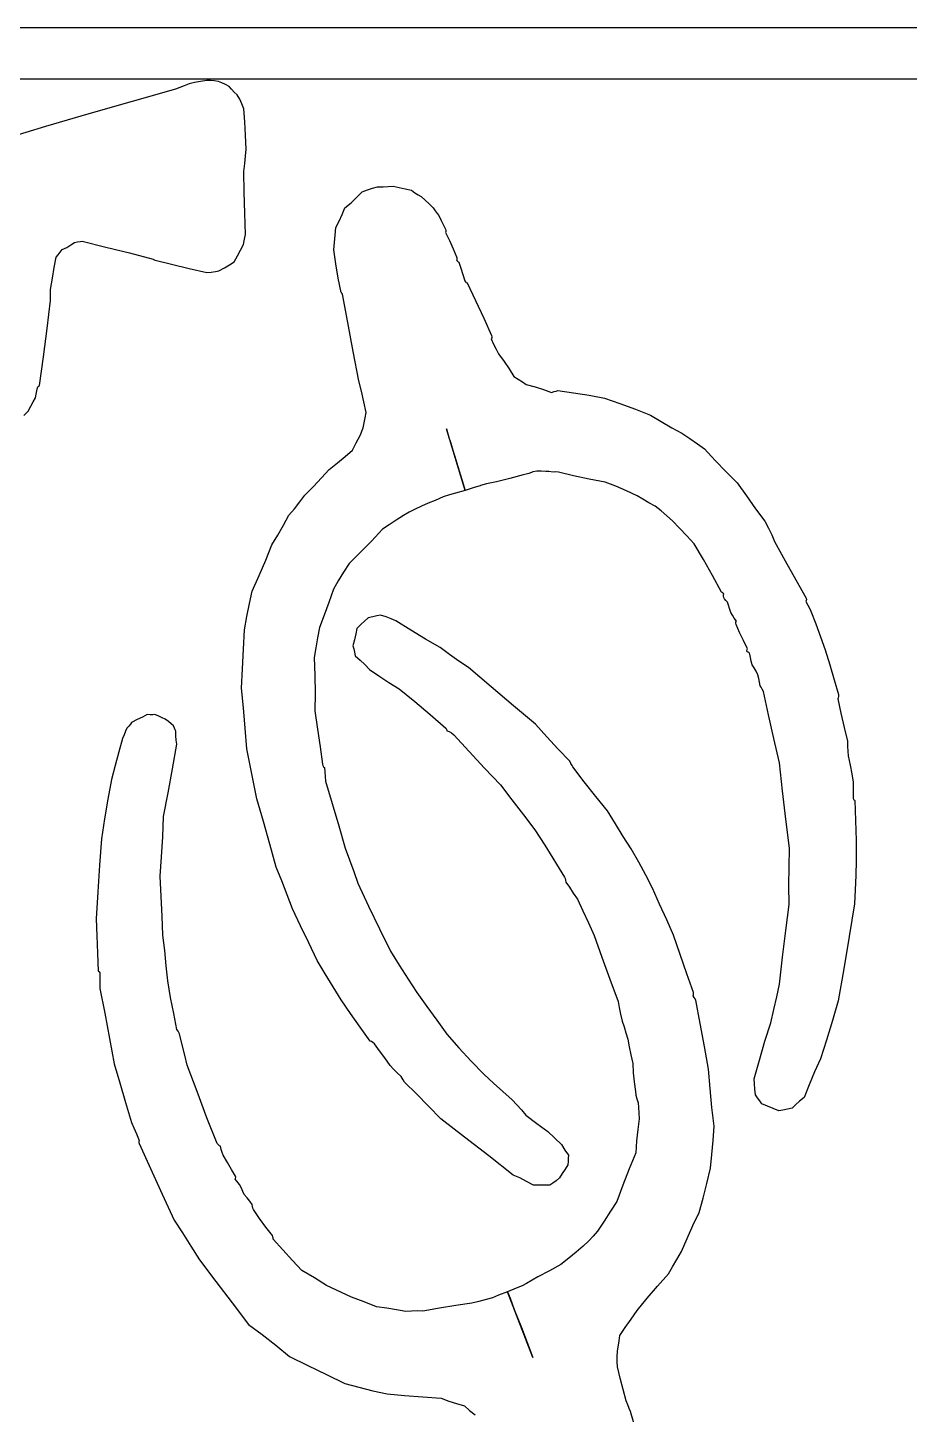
# Model space of a CAD drawing. Extents: x 0 to 192, y -79 to 48.
# Drawn here: x 19.75 to 36.89, y 21.06 to 48.02 of the extents above; entities that cross this region are included whole.
import ezdxf

# ---------------------------------------------------------------- set-up
doc = ezdxf.new("R2010")
doc.units = 0
doc.layers.add('1', color=7, linetype='CONTINUOUS')

msp = doc.modelspace()

# ---------------------------------------------------------------- linework, layer by layer
at = {"layer": '1', "color": 1, "linetype": 'CONTINUOUS'}
for p, q in [((95.9829, 48.0166), (-0.0171, 48.0166)), ((94.9829, 47.0166), (0.9829, 47.0166)), ((22.8897, 46.9269), (22.7958, 46.8884)), ((22.9947, 46.9491), (22.8897, 46.9269)), ((23.1079, 46.9698), (22.9947, 46.9491)), ((23.232, 46.9878), (23.1079, 46.9698)), ((23.3036, 46.9877), (23.232, 46.9878)), ((23.3789, 46.9829), (23.3036, 46.9877)), ((23.4583, 46.9711), (23.3789, 46.9829)), ((23.5248, 46.9435), (23.4583, 46.9711)), ((23.5944, 46.9112), (23.5248, 46.9435)), ((22.6243, 46.8221), (21.7793, 46.5819)), ((22.7066, 46.8534), (22.6243, 46.8221)), ((22.7958, 46.8884), (22.7066, 46.8534)), ((23.6682, 46.8718), (23.5944, 46.9112)), ((23.71, 46.8204), (23.6682, 46.8718)), ((23.7625, 46.7667), (23.71, 46.8204)), ((23.8231, 46.7117), (23.7625, 46.7667)), ((23.8732, 46.6255), (23.8231, 46.7117)), ((21.7793, 46.5819), (20.9368, 46.3411)), ((23.9169, 46.5351), (23.8732, 46.6255)), ((23.9555, 46.441), (23.9169, 46.5351)), ((23.9727, 46.1891), (23.9555, 46.441)), ((20.9368, 46.3411), (20.1002, 46.0991)), ((23.9866, 45.928), (23.9727, 46.1891)), ((20.1002, 46.0991), (19.3307, 45.8637)), ((23.9999, 45.6566), (23.9866, 45.928)), ((23.9872, 45.5212), (23.9999, 45.6566)), ((23.9556, 45.2203), (23.972, 45.3748)), ((23.972, 45.3748), (23.9872, 45.5212)), ((23.961, 44.817), (23.9556, 45.2203)), ((23.9699, 44.4091), (23.961, 44.817)), ((26.1493, 44.7197), (26.2559, 44.827)), ((26.2559, 44.827), (26.3576, 44.8663)), ((26.3576, 44.8663), (26.4558, 44.8982)), ((26.4558, 44.8982), (26.5519, 44.9243)), ((26.5519, 44.9243), (26.659, 44.9243)), ((26.659, 44.9243), (26.7606, 44.9268)), ((26.7606, 44.9268), (26.8551, 44.9326)), ((26.8551, 44.9326), (26.9732, 44.9071)), ((26.9732, 44.9071), (27.0918, 44.8814)), ((27.0918, 44.8814), (27.2101, 44.8558)), ((27.2101, 44.8558), (27.2767, 44.808)), ((27.2767, 44.808), (27.3402, 44.7676)), ((27.3402, 44.7676), (27.3991, 44.738)), ((25.8652, 44.3824), (25.9166, 44.5123)), ((25.9166, 44.5123), (26.0365, 44.6145)), ((26.0365, 44.6145), (26.1493, 44.7197)), ((27.3991, 44.738), (27.4771, 44.6644)), ((27.4771, 44.6644), (27.5544, 44.5905)), ((27.5544, 44.5905), (27.6328, 44.5169)), ((27.6328, 44.5169), (27.6734, 44.4576)), ((23.9831, 43.9943), (23.9699, 44.4091)), ((25.7439, 44.1304), (25.8084, 44.2551)), ((25.8084, 44.2551), (25.8652, 44.3824)), ((27.6734, 44.4576), (27.7112, 44.4066)), ((27.7112, 44.4066), (27.7437, 44.3652)), ((27.7437, 44.3652), (27.7909, 44.2673)), ((27.7909, 44.2673), (27.8349, 44.1792)), ((23.972, 43.9386), (23.9831, 43.9943)), ((25.7153, 43.8422), (25.7295, 43.986)), ((25.7295, 43.986), (25.7439, 44.1304)), ((27.8349, 44.1792), (27.8738, 44.0993)), ((27.8778, 44.055), (27.8703, 44.0366)), ((27.8703, 44.0366), (27.9504, 43.8764)), ((27.8738, 44.0993), (27.88, 44.0759)), ((27.88, 44.0759), (27.8778, 44.055)), ((20.3817, 43.6517), (20.4202, 43.7014)), ((20.4202, 43.7014), (20.5115, 43.7448)), ((20.5115, 43.7448), (20.592, 43.7919)), ((20.592, 43.7919), (20.6634, 43.8395)), ((20.6634, 43.8395), (20.7193, 43.8527)), ((20.7193, 43.8527), (20.7687, 43.8615)), ((20.7687, 43.8615), (20.8125, 43.8669)), ((20.8125, 43.8669), (21.2733, 43.7504)), ((21.2733, 43.7504), (21.7297, 43.6405)), ((23.8284, 43.5799), (23.8899, 43.6924)), ((23.8899, 43.6924), (23.9445, 43.8008)), ((23.9445, 43.8008), (23.9594, 43.8754)), ((23.9594, 43.8754), (23.972, 43.9386)), ((25.7007, 43.6977), (25.7153, 43.8422)), ((25.742, 43.4244), (25.7007, 43.6977)), ((27.9504, 43.8764), (28.0231, 43.7189)), ((28.0231, 43.7189), (28.0901, 43.5637)), ((20.2691, 43.3539), (20.3047, 43.5521)), ((20.3047, 43.5521), (20.343, 43.6018)), ((20.343, 43.6018), (20.3817, 43.6517)), ((21.7297, 43.6405), (22.1934, 43.5189)), ((22.1934, 43.5189), (22.2011, 43.5074)), ((22.2011, 43.5074), (22.2044, 43.5024)), ((22.2044, 43.5024), (22.547, 43.4198)), ((22.547, 43.4198), (22.8899, 43.3366)), ((23.6743, 43.4052), (23.7623, 43.4638)), ((23.7623, 43.4638), (23.8284, 43.5799)), ((25.7892, 43.1486), (25.742, 43.4244)), ((28.0938, 43.5193), (28.0866, 43.5009)), ((28.0866, 43.5009), (28.0998, 43.4807)), ((28.0901, 43.5637), (28.0958, 43.5403)), ((28.0958, 43.5403), (28.0938, 43.5193)), ((28.0998, 43.4807), (28.1166, 43.4677)), ((28.1166, 43.4677), (28.1347, 43.4606)), ((28.1347, 43.4606), (28.1723, 43.3382)), ((20.1941, 42.9278), (20.2333, 43.1455)), ((20.2333, 43.1455), (20.2691, 43.3539)), ((22.8899, 43.3366), (23.2321, 43.2539)), ((23.2321, 43.2539), (23.3205, 43.2652)), ((23.3205, 43.2652), (23.4005, 43.2778)), ((23.4005, 43.2778), (23.4697, 43.2924)), ((23.4697, 43.2924), (23.5767, 43.3474)), ((23.5767, 43.3474), (23.6743, 43.4052)), ((25.8437, 42.87), (25.7892, 43.1486)), ((28.1723, 43.3382), (28.2095, 43.2163)), ((28.2095, 43.2163), (28.2469, 43.0947)), ((20.1942, 42.8563), (20.1941, 42.9278)), ((25.8491, 42.8676), (25.8437, 42.87)), ((28.2469, 43.0947), (28.2599, 43.0743)), ((28.2599, 43.0743), (28.2766, 43.0613)), ((28.2766, 43.0613), (28.295, 43.0539)), ((28.295, 43.0539), (28.4583, 42.7105)), ((20.1279, 42.1658), (20.1938, 42.7124)), ((20.1938, 42.7124), (20.1941, 42.7846)), ((20.1941, 42.7846), (20.1942, 42.8563)), ((25.8597, 42.8573), (25.8491, 42.8676)), ((25.8731, 42.8366), (25.8597, 42.8573)), ((25.9743, 42.2823), (25.8731, 42.8366)), ((28.4583, 42.7105), (28.6167, 42.369)), ((28.6167, 42.369), (28.7676, 42.0311)), ((20.0563, 41.6156), (20.1279, 42.1658)), ((26.0792, 41.72), (25.9743, 42.2823)), ((28.771, 41.9864), (28.7639, 41.9681)), ((28.7639, 41.9681), (28.8083, 41.8645)), ((28.7676, 42.0311), (28.7729, 42.0072)), ((28.7729, 42.0072), (28.771, 41.9864)), ((28.8083, 41.8645), (28.8549, 41.7667)), ((19.9786, 41.0607), (20.0563, 41.6156)), ((26.1883, 41.1477), (26.0792, 41.72)), ((28.8549, 41.7667), (28.9052, 41.6762)), ((28.9052, 41.6762), (29.0109, 41.527)), ((29.0109, 41.527), (29.1093, 41.3811)), ((29.1093, 41.3811), (29.2023, 41.237)), ((19.9286, 40.9562), (19.9397, 41.0114)), ((19.9397, 41.0114), (19.9488, 41.0344)), ((19.9488, 41.0344), (19.9621, 41.0497)), ((19.9621, 41.0497), (19.9786, 41.0607)), ((26.2382, 40.9497), (26.1883, 41.1477)), ((29.2023, 41.237), (29.2872, 41.1818)), ((29.2872, 41.1818), (29.3674, 41.1285)), ((29.3674, 41.1285), (29.4393, 41.0786)), ((29.4393, 41.0786), (29.6133, 41.0309)), ((29.6133, 41.0309), (29.7793, 40.9801)), ((19.8112, 40.6549), (19.857, 40.7406)), ((19.857, 40.7406), (19.9014, 40.8179)), ((19.9014, 40.8179), (19.916, 40.8925)), ((19.916, 40.8925), (19.9286, 40.9562)), ((26.2856, 40.7446), (26.2382, 40.9497)), ((26.3304, 40.5337), (26.2856, 40.7446)), ((29.7793, 40.9801), (29.9351, 40.9245)), ((29.9351, 40.9245), (29.9847, 40.9414)), ((29.9847, 40.9414), (30.0258, 40.9527)), ((30.0258, 40.9527), (30.0571, 40.962)), ((30.0571, 40.962), (30.3621, 40.9202)), ((30.3621, 40.9202), (30.6641, 40.8707)), ((30.6641, 40.8707), (30.9632, 40.8164)), ((30.9632, 40.8164), (31.265, 40.7119)), ((31.265, 40.7119), (31.5634, 40.5998)), ((19.675, 40.4756), (19.763, 40.5583)), ((19.763, 40.5583), (19.8112, 40.6549)), ((26.3125, 40.4339), (26.3304, 40.5337)), ((31.5634, 40.5998), (31.8595, 40.4823)), ((31.8595, 40.4823), (32.0669, 40.357)), ((26.2114, 40.0884), (26.2756, 40.2341)), ((26.2756, 40.2341), (26.2939, 40.3342)), ((26.2939, 40.3342), (26.3125, 40.4339)), ((28.2355, 39.0808), (27.8896, 40.2186)), ((27.8896, 40.2186), (27.8896, 40.2186)), ((27.8896, 40.2186), (27.8896, 40.2186)), ((27.8896, 40.2186), (27.8896, 40.2186)), ((27.8896, 40.2186), (27.8896, 40.2186)), ((27.8896, 40.2186), (27.8896, 40.2186)), ((27.8896, 40.2186), (27.8896, 40.2186)), ((27.8896, 40.2186), (27.8896, 40.2186)), ((27.8896, 40.2186), (27.8896, 40.2186)), ((27.8896, 40.2186), (27.9402, 40.046)), ((32.0669, 40.357), (32.2712, 40.2395)), ((32.2712, 40.2395), (32.4705, 40.1327)), ((26.0627, 39.8047), (26.1396, 39.9454)), ((26.1396, 39.9454), (26.2114, 40.0884)), ((27.9402, 40.046), (27.975, 39.9359)), ((27.975, 39.9359), (28.015, 39.8055)), ((32.4705, 40.1327), (32.6227, 40.0296)), ((32.6227, 40.0296), (32.7692, 39.9285)), ((32.7692, 39.9285), (32.908, 39.8304)), ((25.7711, 39.5559), (25.9219, 39.6824)), ((25.9219, 39.6824), (26.0627, 39.8047)), ((28.015, 39.8055), (28.0474, 39.6979)), ((28.0474, 39.6979), (28.1125, 39.4823)), ((32.908, 39.8304), (33.1175, 39.6037)), ((25.4628, 39.265), (25.6125, 39.4261)), ((25.6125, 39.4261), (25.7711, 39.5559)), ((28.1125, 39.4823), (28.2145, 39.1491)), ((29.5448, 39.3702), (29.4936, 39.3507)), ((29.5553, 39.3735), (29.5448, 39.3702)), ((29.5703, 39.3786), (29.5553, 39.3735)), ((29.5773, 39.3802), (29.5703, 39.3786)), ((29.648, 39.3926), (29.5773, 39.3802)), ((29.696, 39.3969), (29.648, 39.3926)), ((29.736, 39.3964), (29.696, 39.3969)), ((29.8224, 39.3867), (29.736, 39.3964)), ((29.8798, 39.3858), (29.8224, 39.3867)), ((29.9676, 39.3769), (29.8798, 39.3858)), ((30.0122, 39.3791), (29.9676, 39.3769)), ((30.0692, 39.3716), (30.0122, 39.3791)), ((30.363, 39.3039), (30.0692, 39.3716)), ((33.1175, 39.6037), (33.3306, 39.384)), ((33.3306, 39.384), (33.5456, 39.17)), ((25.1365, 38.9293), (25.3044, 39.0984)), ((25.3044, 39.0984), (25.4628, 39.265)), ((28.2145, 39.1491), (28.2536, 39.0209)), ((28.5452, 39.1082), (28.4281, 39.075)), ((28.5506, 39.1134), (28.5452, 39.1082)), ((28.6675, 39.1468), (28.5506, 39.1134)), ((28.8657, 39.1849), (28.6675, 39.1468)), ((29.1222, 39.2546), (28.8657, 39.1849)), ((29.3846, 39.3217), (29.1222, 39.2546)), ((29.4382, 39.336), (29.3846, 39.3217)), ((29.4936, 39.3507), (29.4382, 39.336)), ((30.6665, 39.2412), (30.363, 39.3039)), ((30.9792, 39.1817), (30.6665, 39.2412)), ((31.1829, 39.101), (30.9792, 39.1817)), ((31.3897, 39.0123), (31.1829, 39.101)), ((33.5456, 39.17), (33.7225, 38.9138)), ((25.0407, 38.7961), (25.1365, 38.9293)), ((27.8295, 38.8955), (27.672, 38.8231)), ((27.9491, 38.9314), (27.8295, 38.8955)), ((27.8295, 38.8955), (27.8295, 38.8955)), ((27.8295, 38.8955), (27.8295, 38.8955)), ((28.0689, 38.9672), (27.9491, 38.9314)), ((27.9491, 38.9314), (27.9491, 38.9314)), ((28.2536, 39.0209), (28.0689, 38.9672)), ((28.0689, 38.9672), (28.0689, 38.9672)), ((28.0689, 38.9672), (28.0689, 38.9672)), ((28.2536, 39.0209), (28.2355, 39.0808)), ((28.4281, 39.075), (28.2536, 39.0209)), ((28.2536, 39.0209), (28.2536, 39.0209)), ((28.2536, 39.0209), (28.2536, 39.0209)), ((28.2536, 39.0209), (28.2536, 39.0209)), ((28.2536, 39.0209), (28.2536, 39.0209)), ((28.2536, 39.0209), (28.2536, 39.0209)), ((28.2536, 39.0209), (28.2536, 39.0209)), ((28.4281, 39.075), (28.4281, 39.075)), ((31.6013, 38.9137), (31.3897, 39.0123)), ((31.7103, 38.8486), (31.6013, 38.9137)), ((31.8272, 38.7807), (31.7103, 38.8486)), ((33.7225, 38.9138), (33.9022, 38.6643)), ((24.8304, 38.5367), (24.9392, 38.6648)), ((24.9392, 38.6648), (25.0407, 38.7961)), ((27.1678, 38.5946), (27.0569, 38.5317)), ((27.284, 38.6553), (27.1678, 38.5946)), ((27.4083, 38.7134), (27.284, 38.6553)), ((27.5372, 38.7694), (27.4083, 38.7134)), ((27.672, 38.8231), (27.5372, 38.7694)), ((31.9493, 38.711), (31.8272, 38.7807)), ((32.0642, 38.6228), (31.9493, 38.711)), ((32.177, 38.5285), (32.0642, 38.6228)), ((33.9022, 38.6643), (34.0838, 38.4209)), ((24.6134, 38.1513), (24.726, 38.3424)), ((24.726, 38.3424), (24.8304, 38.5367)), ((26.7769, 38.3491), (26.6509, 38.2642)), ((26.9129, 38.4387), (26.7769, 38.3491)), ((27.0569, 38.5317), (26.9129, 38.4387)), ((32.2865, 38.4271), (32.177, 38.5285)), ((32.4238, 38.2868), (32.2865, 38.4271)), ((32.5644, 38.139), (32.4238, 38.2868)), ((34.0838, 38.4209), (34.1531, 38.2864)), ((34.1531, 38.2864), (34.2141, 38.155)), ((24.4959, 37.9624), (24.6134, 38.1513)), ((26.4319, 38.036), (26.216, 37.8155)), ((26.6509, 38.2642), (26.4319, 38.036)), ((32.7094, 37.9807), (32.5644, 38.139)), ((34.2141, 38.155), (34.27, 38.0257)), ((34.27, 38.0257), (34.4781, 37.6495)), ((24.3784, 37.6661), (24.4959, 37.9624)), ((26.216, 37.8155), (26.002, 37.6004)), ((32.8877, 37.6743), (32.7094, 37.9807)), ((24.2529, 37.3668), (24.3784, 37.6661)), ((26.002, 37.6004), (25.8913, 37.43)), ((33.064, 37.3624), (32.8877, 37.6743)), ((34.4781, 37.6495), (34.6822, 37.2836)), ((24.1171, 37.0624), (24.2529, 37.3668)), ((25.7884, 37.2629), (25.6965, 37.1001)), ((25.8913, 37.43), (25.7884, 37.2629)), ((33.2371, 37.0428), (33.064, 37.3624)), ((34.6822, 37.2836), (34.8829, 36.9252)), ((24.0642, 36.8202), (24.1171, 37.0624)), ((25.6965, 37.1001), (25.6085, 36.8414)), ((33.2557, 37.0355), (33.2371, 37.0428)), ((33.2722, 37.023), (33.2557, 37.0355)), ((33.2852, 37.0024), (33.2722, 37.023)), ((33.2759, 36.9633), (33.278, 36.9841)), ((33.2821, 36.9394), (33.2759, 36.9633)), ((33.278, 36.9841), (33.2852, 37.0024)), ((33.2984, 36.9114), (33.2821, 36.9394)), ((24.0131, 36.5681), (24.0642, 36.8202)), ((25.6085, 36.8414), (25.5165, 36.5931)), ((33.3226, 36.8802), (33.2984, 36.9114)), ((33.3522, 36.8472), (33.3226, 36.8802)), ((33.3724, 36.79), (33.3522, 36.8472)), ((33.3951, 36.723), (33.3724, 36.79)), ((33.4227, 36.6478), (33.3951, 36.723)), ((34.8868, 36.8809), (34.8795, 36.8626)), ((34.8795, 36.8626), (34.9152, 36.7904)), ((34.8829, 36.9252), (34.8886, 36.9018)), ((34.8886, 36.9018), (34.8868, 36.8809)), ((34.9152, 36.7904), (34.9482, 36.728)), ((34.9482, 36.728), (34.9763, 36.6742)), ((34.9763, 36.6742), (35.0693, 36.4233)), ((23.9678, 36.3078), (24.0131, 36.5681)), ((25.5165, 36.5931), (25.4209, 36.3528)), ((26.2276, 36.4093), (26.152, 36.3336)), ((26.3009, 36.4797), (26.2276, 36.4093)), ((26.3714, 36.5428), (26.3009, 36.4797)), ((26.4605, 36.5629), (26.3714, 36.5428)), ((26.5391, 36.5792), (26.4605, 36.5629)), ((26.6096, 36.5924), (26.5391, 36.5792)), ((26.7195, 36.5603), (26.6096, 36.5924)), ((26.8189, 36.524), (26.7195, 36.5603)), ((26.9105, 36.4847), (26.8189, 36.524)), ((27.2001, 36.3019), (26.9105, 36.4847)), ((33.451, 36.5936), (33.4227, 36.6478)), ((33.4862, 36.537), (33.451, 36.5936)), ((33.5271, 36.4775), (33.4862, 36.537)), ((33.5178, 36.4386), (33.52, 36.4592)), ((33.5233, 36.4149), (33.5178, 36.4386)), ((33.52, 36.4592), (33.5271, 36.4775)), ((33.5906, 36.2599), (33.5233, 36.4149)), ((35.0693, 36.4233), (35.1624, 36.1717)), ((23.9465, 35.9308), (23.9678, 36.3078)), ((25.3844, 36.1527), (25.3504, 35.9585)), ((25.4209, 36.3528), (25.3844, 36.1527)), ((26.1283, 36.229), (26.1018, 36.1167)), ((26.152, 36.3336), (26.1283, 36.229)), ((27.4875, 36.1286), (27.2001, 36.3019)), ((27.7701, 35.9635), (27.4875, 36.1286)), ((33.6629, 36.1025), (33.5906, 36.2599)), ((35.1624, 36.1717), (35.2558, 35.9203)), ((23.9253, 35.5532), (23.9465, 35.9308)), ((25.3504, 35.9585), (25.3189, 35.7716)), ((26.1018, 36.1167), (26.0732, 35.9993)), ((26.0732, 35.9993), (26.0915, 35.9413)), ((26.0915, 35.9413), (26.1069, 35.8761)), ((26.1069, 35.8761), (26.1198, 35.8058)), ((27.95, 35.8278), (27.7701, 35.9635)), ((33.743, 35.9421), (33.6629, 36.1025)), ((33.7337, 35.9028), (33.7357, 35.9236)), ((33.7392, 35.8796), (33.7337, 35.9028)), ((33.7357, 35.9236), (33.743, 35.9421)), ((33.7582, 35.872), (33.7392, 35.8796)), ((33.7741, 35.8592), (33.7582, 35.872)), ((33.7874, 35.8384), (33.7741, 35.8592)), ((35.2558, 35.9203), (35.3469, 35.627)), ((25.3189, 35.7716), (25.3307, 35.4235)), ((26.1198, 35.8058), (26.214, 35.7218)), ((26.214, 35.7218), (26.3056, 35.6325)), ((26.3056, 35.6325), (26.3944, 35.5359)), ((28.1335, 35.6996), (27.95, 35.8278)), ((28.3188, 35.5762), (28.1335, 35.6996)), ((33.8026, 35.7685), (33.7874, 35.8384)), ((33.8177, 35.6983), (33.8026, 35.7685)), ((33.8326, 35.6282), (33.8177, 35.6983)), ((33.8733, 35.5689), (33.8326, 35.6282)), ((35.3469, 35.627), (35.431, 35.3368)), ((23.9044, 35.176), (23.9253, 35.5532)), ((25.3307, 35.4235), (25.3372, 35.0785)), ((26.3944, 35.5359), (26.5797, 35.4131)), ((26.5797, 35.4131), (26.7708, 35.2878)), ((28.7577, 35.1995), (28.3188, 35.5762)), ((33.912, 35.5045), (33.8733, 35.5689)), ((33.9476, 35.4324), (33.912, 35.5045)), ((33.9632, 35.3621), (33.9476, 35.4324)), ((33.9779, 35.2918), (33.9632, 35.3621)), ((35.431, 35.3368), (35.5096, 35.0482)), ((23.9434, 34.7898), (23.9044, 35.176)), ((25.3372, 35.0785), (25.3363, 34.7364)), ((26.7708, 35.2878), (26.9693, 35.1591)), ((26.9693, 35.1591), (27.2752, 34.9127)), ((29.1919, 34.8332), (28.7577, 35.1995)), ((33.9927, 35.2219), (33.9779, 35.2918)), ((34.0096, 35.1937), (33.9927, 35.2219)), ((34.0316, 35.1572), (34.0096, 35.1937)), ((34.0558, 35.1108), (34.0316, 35.1572)), ((34.1546, 34.6579), (34.0558, 35.1108)), ((23.9804, 34.3959), (23.9434, 34.7898)), ((27.2752, 34.9127), (27.5782, 34.6592)), ((29.623, 34.4748), (29.1919, 34.8332)), ((35.5062, 34.9852), (35.4988, 34.967)), ((35.4988, 34.967), (35.5581, 34.686)), ((35.5098, 35.0115), (35.5062, 34.9852)), ((35.5096, 35.0482), (35.5098, 35.0115)), ((21.8803, 34.5637), (21.7702, 34.5094)), ((21.9818, 34.6133), (21.8803, 34.5637)), ((22.0737, 34.6605), (21.9818, 34.6133)), ((22.131, 34.6579), (22.0737, 34.6605)), ((22.1809, 34.658), (22.131, 34.6579)), ((22.2254, 34.6605), (22.1809, 34.658)), ((22.2989, 34.6292), (22.2254, 34.6605)), ((22.3664, 34.6001), (22.2989, 34.6292)), ((22.4267, 34.5741), (22.3664, 34.6001)), ((22.4864, 34.5267), (22.4267, 34.5741)), ((22.5391, 34.4827), (22.4864, 34.5267)), ((25.3363, 34.7364), (25.3881, 34.3794)), ((27.5782, 34.6592), (27.879, 34.3999)), ((34.2562, 34.1956), (34.1546, 34.6579)), ((35.5581, 34.686), (35.6205, 34.4107)), ((21.6237, 34.2688), (21.5923, 34.1956)), ((21.6528, 34.3365), (21.6237, 34.2688)), ((21.6788, 34.397), (21.6528, 34.3365)), ((21.7182, 34.4385), (21.6788, 34.397)), ((21.7491, 34.4747), (21.7182, 34.4385)), ((21.7702, 34.5094), (21.7491, 34.4747)), ((22.5861, 34.4405), (22.5391, 34.4827)), ((22.6039, 34.396), (22.5861, 34.4405)), ((22.6171, 34.3618), (22.6039, 34.396)), ((22.628, 34.3358), (22.6171, 34.3618)), ((22.6331, 34.2472), (22.628, 34.3358)), ((22.6405, 34.1633), (22.6331, 34.2472)), ((24.0145, 33.9965), (23.9804, 34.3959)), ((25.3881, 34.3794), (25.4365, 34.0322)), ((27.879, 34.3999), (27.8818, 34.3923)), ((27.8818, 34.3923), (27.8894, 34.374)), ((27.8894, 34.374), (27.8998, 34.3474)), ((27.8998, 34.3474), (27.9418, 34.3293)), ((27.9418, 34.3293), (27.9887, 34.303)), ((27.9887, 34.303), (28.0383, 34.2664)), ((28.0383, 34.2664), (28.3336, 33.9449)), ((29.8426, 34.2282), (29.623, 34.4748)), ((35.6205, 34.4107), (35.6856, 34.1427)), ((21.5923, 34.1956), (21.5241, 33.9366)), ((22.5691, 33.609), (22.6509, 34.0874)), ((22.6509, 34.0874), (22.6405, 34.1633)), ((24.0782, 33.6712), (24.0145, 33.9965)), ((25.4365, 34.0322), (25.4799, 33.6937)), ((30.0644, 33.9877), (29.8426, 34.2282)), ((30.2894, 33.7546), (30.0644, 33.9877)), ((34.363, 33.7253), (34.2562, 34.1956)), ((35.6856, 34.1427), (35.6884, 34.0411)), ((35.6884, 34.0411), (35.6938, 33.9466)), ((21.5241, 33.9366), (21.453, 33.6699)), ((28.3336, 33.9449), (28.634, 33.6206)), ((30.3126, 33.708), (30.2894, 33.7546)), ((30.3334, 33.6708), (30.3126, 33.708)), ((34.4249, 33.1793), (34.363, 33.7253)), ((35.6938, 33.9466), (35.7012, 33.8582)), ((35.7012, 33.8582), (35.7372, 33.6785)), ((21.453, 33.6699), (21.3796, 33.398)), ((22.4828, 33.1411), (22.5691, 33.609)), ((24.1421, 33.346), (24.0782, 33.6712)), ((25.4799, 33.6937), (25.4909, 33.6675)), ((25.4909, 33.6675), (25.5045, 33.6477)), ((25.5045, 33.6477), (25.5205, 33.6344)), ((25.5205, 33.6344), (25.5285, 33.5457)), ((25.5285, 33.5457), (25.5358, 33.4571)), ((25.5358, 33.4571), (25.5436, 33.3682)), ((28.634, 33.6206), (28.9424, 33.2928)), ((30.3496, 33.6423), (30.3334, 33.6708)), ((30.5718, 33.3517), (30.3496, 33.6423)), ((35.7372, 33.6785), (35.7707, 33.5092)), ((35.7707, 33.5092), (35.7989, 33.3475)), ((21.3796, 33.398), (21.3091, 33.0166)), ((24.206, 33.0209), (24.1421, 33.346)), ((25.5436, 33.3682), (25.6705, 32.9323)), ((28.9424, 33.2928), (29.1646, 33.0028)), ((30.7959, 33.067), (30.5718, 33.3517)), ((34.4899, 32.6244), (34.4249, 33.1793)), ((35.7989, 33.3475), (35.7991, 33.2408)), ((35.7991, 33.2408), (35.7992, 33.1334)), ((21.3091, 33.0166), (21.2456, 32.632)), ((22.3938, 32.681), (22.4828, 33.1411)), ((24.3327, 32.5847), (24.206, 33.0209)), ((25.6705, 32.9323), (25.7973, 32.4963)), ((29.1646, 33.0028), (29.3862, 32.7119)), ((31.0237, 32.7896), (30.7959, 33.067)), ((35.7992, 33.1334), (35.7999, 33.0261)), ((35.7999, 33.0261), (35.813, 33.006)), ((35.813, 33.006), (35.8238, 32.9949)), ((35.8238, 32.9949), (35.8292, 32.9927)), ((35.8292, 32.9927), (35.8453, 32.6011)), ((21.2456, 32.632), (21.188, 32.2448)), ((22.3752, 32.2834), (22.3938, 32.681)), ((29.3862, 32.7119), (29.6086, 32.4216)), ((31.1747, 32.536), (31.0237, 32.7896)), ((34.5597, 32.0613), (34.4899, 32.6244)), ((24.4573, 32.1429), (24.3327, 32.5847)), ((25.7973, 32.4963), (25.9247, 32.0602)), ((29.6086, 32.4216), (29.8046, 32.1207)), ((31.3289, 32.2897), (31.1747, 32.536)), ((35.8453, 32.6011), (35.8554, 32.2116)), ((21.188, 32.2448), (21.1487, 31.7349)), ((22.3538, 31.896), (22.3752, 32.2834)), ((24.579, 31.6943), (24.4573, 32.1429)), ((29.8046, 32.1207), (30.188, 31.501)), ((31.4856, 32.0486), (31.3289, 32.2897)), ((35.8554, 32.2116), (35.8584, 31.8245)), ((22.3277, 31.5169), (22.3538, 31.896)), ((25.9247, 32.0602), (26.0062, 31.8347)), ((26.0062, 31.8347), (26.0883, 31.6099)), ((31.6291, 31.7926), (31.4856, 32.0486)), ((34.5517, 31.7002), (34.5597, 32.0613)), ((35.8584, 31.8245), (35.8504, 31.5339)), ((21.1487, 31.7349), (21.1139, 31.2149)), ((24.6888, 31.43), (24.579, 31.6943)), ((26.0883, 31.6099), (26.1701, 31.3841)), ((31.7652, 31.5389), (31.6291, 31.7926)), ((34.5504, 31.3364), (34.5517, 31.7002)), ((22.3475, 31.125), (22.3277, 31.5169)), ((24.7951, 31.1583), (24.6888, 31.43)), ((26.1701, 31.3841), (26.3787, 30.9374)), ((30.188, 31.501), (30.1986, 31.4745)), ((30.1986, 31.4745), (30.2068, 31.4433)), ((30.2068, 31.4433), (30.2119, 31.4038)), ((30.2119, 31.4038), (30.2829, 31.302)), ((30.2829, 31.302), (30.3579, 31.1895)), ((31.8958, 31.2878), (31.7652, 31.5389)), ((32.0362, 30.9737), (31.8958, 31.2878)), ((34.5551, 30.9703), (34.5504, 31.3364)), ((35.8504, 31.5339), (35.8395, 31.253)), ((21.1139, 31.2149), (21.0821, 30.6866)), ((22.3638, 30.743), (22.3475, 31.125)), ((24.8994, 30.8812), (24.7951, 31.1583)), ((30.3579, 31.1895), (30.4364, 31.0691)), ((30.4364, 31.0691), (30.5414, 30.8441)), ((35.8395, 31.253), (35.8239, 30.9809)), ((22.3763, 30.3692), (22.3638, 30.743)), ((25.0553, 30.5559), (24.8994, 30.8812)), ((26.3787, 30.9374), (26.589, 30.4959)), ((30.5414, 30.8441), (30.6508, 30.6086)), ((32.1725, 30.6702), (32.0362, 30.9737)), ((34.4882, 30.4612), (34.5551, 30.9703)), ((35.8239, 30.9809), (35.7208, 30.343)), ((21.0821, 30.6866), (21.0925, 30.3569)), ((25.2157, 30.22), (25.0553, 30.5559)), ((26.589, 30.4959), (26.8027, 30.0618)), ((30.6508, 30.6086), (30.7628, 30.3653)), ((32.3056, 30.3746), (32.1725, 30.6702)), ((21.0925, 30.3569), (21.106, 30.0198)), ((22.4154, 30.0709), (22.3763, 30.3692)), ((25.379, 29.8767), (25.2157, 30.22)), ((30.7628, 30.3653), (30.9145, 29.9469)), ((32.4381, 29.9926), (32.3056, 30.3746)), ((34.4262, 29.9435), (34.4882, 30.4612)), ((35.7208, 30.343), (35.6144, 29.7142)), ((21.106, 30.0198), (21.1231, 29.6718)), ((22.4463, 29.7755), (22.4154, 30.0709)), ((26.8027, 30.0618), (26.9719, 29.7868)), ((30.9145, 29.9469), (31.0708, 29.5181)), ((32.5662, 29.6189), (32.4381, 29.9926)), ((34.3674, 29.4164), (34.4262, 29.9435)), ((21.1231, 29.6718), (21.1287, 29.6694)), ((21.1287, 29.6694), (21.1392, 29.6588)), ((21.1392, 29.6588), (21.152, 29.6377)), ((22.4727, 29.4824), (22.4463, 29.7755)), ((25.535, 29.6221), (25.379, 29.8767)), ((26.9719, 29.7868), (27.1443, 29.519)), ((35.6144, 29.7142), (35.5032, 29.0941)), ((21.1547, 29.4416), (21.1517, 29.3345)), ((21.152, 29.6377), (21.155, 29.5434)), ((21.155, 29.5434), (21.1547, 29.4416)), ((22.5295, 29.1613), (22.4727, 29.4824)), ((25.6911, 29.3673), (25.535, 29.6221)), ((27.1443, 29.519), (27.3188, 29.2572)), ((31.0708, 29.5181), (31.2299, 29.0811)), ((32.6916, 29.255), (32.5662, 29.6189)), ((34.3138, 29.1742), (34.3674, 29.4164)), ((21.1517, 29.3345), (21.2483, 28.8529)), ((22.5897, 28.847), (22.5295, 29.1613)), ((25.8472, 29.1125), (25.6911, 29.3673)), ((27.3188, 29.2572), (27.5118, 28.9875)), ((32.6864, 29.1923), (32.6943, 29.2111)), ((32.7095, 29.1611), (32.6864, 29.1923)), ((32.6965, 29.2313), (32.6916, 29.255)), ((32.6943, 29.2111), (32.6965, 29.2313)), ((32.7258, 29.1321), (32.7095, 29.1611)), ((32.7364, 29.1058), (32.7258, 29.1321)), ((34.2574, 28.9244), (34.3138, 29.1742)), ((21.2483, 28.8529), (21.3421, 28.364)), ((26.0271, 28.8483), (25.8472, 29.1125)), ((27.5118, 28.9875), (27.7049, 28.7182)), ((31.2299, 29.0811), (31.2507, 28.9637)), ((31.2507, 28.9637), (31.2773, 28.8377)), ((32.825, 28.6563), (32.7364, 29.1058)), ((34.1989, 28.6692), (34.2574, 28.9244)), ((35.5032, 29.0941), (35.3936, 28.7094)), ((22.6519, 28.5383), (22.5897, 28.847)), ((26.2149, 28.5809), (26.0271, 28.8483)), ((26.4078, 28.3117), (26.2149, 28.5809)), ((27.7049, 28.7182), (27.8978, 28.4485)), ((31.2773, 28.8377), (31.3054, 28.7018)), ((31.3054, 28.7018), (31.3448, 28.5918)), ((31.3448, 28.5918), (31.3812, 28.4744)), ((32.9077, 28.2087), (32.825, 28.6563)), ((34.0835, 28.3077), (34.1989, 28.6692)), ((35.3936, 28.7094), (35.28, 28.3317)), ((21.3421, 28.364), (21.4334, 27.8699)), ((22.6754, 28.5068), (22.6519, 28.5383)), ((22.6911, 28.4781), (22.6754, 28.5068)), ((22.7021, 28.4518), (22.6911, 28.4781)), ((22.7561, 28.2404), (22.7021, 28.4518)), ((26.4318, 28.302), (26.4078, 28.3117)), ((27.8978, 28.4485), (28.1351, 28.1831)), ((31.3812, 28.4744), (31.415, 28.3516)), ((31.415, 28.3516), (31.4446, 28.2021)), ((35.28, 28.3317), (35.1623, 27.965)), ((22.8062, 28.0387), (22.7561, 28.2404)), ((26.4611, 28.284), (26.4318, 28.302)), ((26.4929, 28.2562), (26.4611, 28.284)), ((26.5913, 28.1254), (26.4929, 28.2562)), ((26.6917, 27.9847), (26.5913, 28.1254)), ((28.1351, 28.1831), (28.3749, 27.9232)), ((31.4446, 28.2021), (31.4776, 28.0426)), ((31.4776, 28.0426), (31.5142, 27.8752)), ((32.9833, 27.7644), (32.9077, 28.2087)), ((33.975, 27.9435), (34.0835, 28.3077)), ((21.4334, 27.8699), (21.54, 27.4987)), ((22.8532, 27.8455), (22.8062, 28.0387)), ((23.0435, 27.3301), (22.8532, 27.8455)), ((26.7974, 27.8358), (26.6917, 27.9847)), ((26.862, 27.7665), (26.7974, 27.8358)), ((28.3749, 27.9232), (28.6173, 27.6704)), ((31.5142, 27.8752), (31.5242, 27.6976)), ((33.8728, 27.577), (33.975, 27.9435)), ((35.1623, 27.965), (35.0467, 27.7113)), ((26.9344, 27.6954), (26.862, 27.7665)), ((27.0126, 27.6217), (26.9344, 27.6954)), ((27.0292, 27.5936), (27.0126, 27.6217)), ((27.0512, 27.5573), (27.0292, 27.5936)), ((27.0756, 27.5108), (27.0512, 27.5573)), ((27.307, 27.2842), (27.0756, 27.5108)), ((28.6173, 27.6704), (28.8049, 27.4952)), ((31.5242, 27.6976), (31.5402, 27.5174)), ((31.5402, 27.5174), (31.5634, 27.3341)), ((33.017, 27.3881), (32.9833, 27.7644)), ((33.8784, 27.4827), (33.8728, 27.577)), ((35.0467, 27.7113), (34.9404, 27.4595)), ((21.54, 27.4987), (21.6524, 27.1188)), ((23.2365, 26.82), (23.0435, 27.3301)), ((27.5408, 27.0474), (27.307, 27.2842)), ((28.8049, 27.4952), (28.9899, 27.3295)), ((28.9899, 27.3295), (29.1696, 27.1726)), ((31.5634, 27.3341), (31.5762, 27.2636)), ((31.5762, 27.2636), (31.5948, 27.1906)), ((33.0536, 27.0192), (33.017, 27.3881)), ((33.8866, 27.3789), (33.8784, 27.4827)), ((33.8995, 27.2665), (33.8866, 27.3789)), ((33.9404, 27.2075), (33.8995, 27.2665)), ((34.9404, 27.4595), (34.8429, 27.2135)), ((21.6524, 27.1188), (21.7667, 26.7296)), ((27.7803, 26.8025), (27.5408, 27.0474)), ((29.1696, 27.1726), (29.2587, 27.073)), ((29.2587, 27.073), (29.3476, 26.9736)), ((29.3476, 26.9736), (29.4368, 26.874)), ((31.5948, 27.1906), (31.6206, 27.1144)), ((31.6206, 27.1144), (31.6236, 27.0198)), ((31.6236, 27.0198), (31.6289, 26.9157)), ((33.0926, 26.6556), (33.0536, 27.0192)), ((33.9811, 27.1484), (33.9404, 27.2075)), ((34.0219, 27.0894), (33.9811, 27.1484)), ((34.1333, 27.0451), (34.0219, 27.0894)), ((34.2444, 27.0012), (34.1333, 27.0451)), ((34.355, 26.9574), (34.2444, 27.0012)), ((34.4309, 26.9698), (34.355, 26.9574)), ((34.6103, 27.0061), (34.4309, 26.9698)), ((34.6787, 27.0708), (34.6103, 27.0061)), ((34.7559, 27.141), (34.6787, 27.0708)), ((34.8429, 27.2135), (34.7559, 27.141)), ((21.7667, 26.7296), (21.8141, 26.6225)), ((23.4322, 26.3174), (23.2365, 26.82)), ((28.2456, 26.4465), (27.7803, 26.8025)), ((29.4368, 26.874), (29.6505, 26.7097)), ((29.6505, 26.7097), (29.8611, 26.5557)), ((31.6386, 26.8031), (31.6126, 26.5911)), ((31.6289, 26.9157), (31.6386, 26.8031)), ((21.8141, 26.6225), (21.8667, 26.5068)), ((21.8667, 26.5068), (21.921, 26.3817)), ((28.7154, 26.0821), (28.2456, 26.4465)), ((29.8611, 26.5557), (30.13, 26.2986)), ((31.6126, 26.5911), (31.589, 26.3694)), ((33.0765, 26.3807), (33.0926, 26.6556)), ((21.9131, 26.3634), (21.9107, 26.3428)), ((21.9107, 26.3428), (21.9158, 26.3187)), ((21.921, 26.3817), (21.9131, 26.3634)), ((21.9158, 26.3187), (22.1403, 25.8324)), ((23.4581, 26.2914), (23.4322, 26.3174)), ((23.4796, 26.2758), (23.4581, 26.2914)), ((23.4977, 26.2679), (23.4796, 26.2758)), ((23.5132, 26.2026), (23.4977, 26.2679)), ((23.5314, 26.1449), (23.5132, 26.2026)), ((30.13, 26.2986), (30.1955, 26.1934)), ((30.1955, 26.1934), (30.2636, 26.0953)), ((31.589, 26.3694), (31.5701, 26.1389)), ((33.0532, 26.1088), (33.0765, 26.3807)), ((23.5526, 26.0927), (23.5314, 26.1449)), ((23.6359, 25.9481), (23.5526, 26.0927)), ((23.7141, 25.8132), (23.6359, 25.9481)), ((29.1883, 25.7079), (28.7154, 26.0821)), ((30.2534, 25.9069), (30.1978, 25.8215)), ((30.2565, 25.9697), (30.2534, 25.9069)), ((30.2604, 26.0325), (30.2565, 25.9697)), ((30.2636, 26.0953), (30.2604, 26.0325)), ((31.5701, 26.1389), (31.4422, 25.8257)), ((33.0241, 25.8396), (33.0532, 26.1088)), ((22.1403, 25.8324), (22.3681, 25.338)), ((23.7903, 25.6874), (23.7141, 25.8132)), ((23.7849, 25.6245), (23.7927, 25.6425)), ((23.8138, 25.5903), (23.7849, 25.6245)), ((23.7949, 25.6635), (23.7903, 25.6874)), ((23.7927, 25.6425), (23.7949, 25.6635)), ((29.316, 25.6509), (29.1883, 25.7079)), ((29.4457, 25.5845), (29.316, 25.6509)), ((30.0872, 25.6514), (30.0233, 25.5977)), ((30.1428, 25.7365), (30.0872, 25.6514)), ((30.1978, 25.8215), (30.1428, 25.7365)), ((31.4422, 25.8257), (31.3211, 25.5089)), ((32.9557, 25.544), (33.0241, 25.8396)), ((23.8425, 25.5563), (23.8138, 25.5903)), ((23.871, 25.5224), (23.8425, 25.5563)), ((23.9049, 25.4493), (23.871, 25.5224)), ((23.9364, 25.386), (23.9049, 25.4493)), ((23.9626, 25.3314), (23.9364, 25.386)), ((29.5812, 25.5093), (29.4457, 25.5845)), ((29.6884, 25.5097), (29.5812, 25.5093)), ((29.7955, 25.5101), (29.6884, 25.5097)), ((29.9027, 25.5103), (29.7955, 25.5101)), ((29.9618, 25.5513), (29.9027, 25.5103)), ((30.0233, 25.5977), (29.9618, 25.5513)), ((31.3211, 25.5089), (31.2061, 25.1899)), ((32.8819, 25.2569), (32.9557, 25.544)), ((22.3681, 25.338), (22.5994, 24.833)), ((24.02, 25.2637), (23.9626, 25.3314)), ((24.072, 25.1979), (24.02, 25.2637)), ((24.1167, 25.135), (24.072, 25.1979)), ((24.1218, 25.0963), (24.1167, 25.135)), ((24.1295, 25.0645), (24.1218, 25.0963)), ((31.2061, 25.1899), (31.083, 25.0045)), ((32.8061, 24.9796), (32.8819, 25.2569)), ((22.5994, 24.833), (22.7597, 24.5844)), ((24.1402, 25.0387), (24.1295, 25.0645)), ((24.2603, 24.8633), (24.1402, 25.0387)), ((24.3833, 24.6957), (24.2603, 24.8633)), ((30.958, 24.8134), (30.8289, 24.6153)), ((31.083, 25.0045), (30.958, 24.8134)), ((32.6833, 24.7289), (32.8061, 24.9796)), ((22.7597, 24.5844), (22.9234, 24.3255)), ((24.5085, 24.5334), (24.3833, 24.6957)), ((30.8289, 24.6153), (30.7452, 24.5209)), ((32.568, 24.4749), (32.6833, 24.7289)), ((22.9234, 24.3255), (23.0909, 24.0585)), ((24.519, 24.5074), (24.5085, 24.5334)), ((24.5238, 24.4834), (24.519, 24.5074)), ((24.5214, 24.463), (24.5238, 24.4834)), ((24.7122, 24.2509), (24.5214, 24.463)), ((30.5515, 24.3223), (30.4156, 24.2072)), ((30.6537, 24.4236), (30.5515, 24.3223)), ((30.7452, 24.5209), (30.6537, 24.4236)), ((32.4581, 24.2188), (32.568, 24.4749)), ((23.0909, 24.0585), (23.4093, 23.6398)), ((24.8999, 24.0469), (24.7122, 24.2509)), ((25.0831, 23.853), (24.8999, 24.0469)), ((30.2715, 24.0894), (30.1173, 23.9671)), ((30.4156, 24.2072), (30.2715, 24.0894)), ((32.2878, 23.9236), (32.3711, 24.0675)), ((32.3711, 24.0675), (32.4581, 24.2188)), ((25.3238, 23.7064), (25.0831, 23.853)), ((29.6673, 23.7267), (29.4482, 23.6008)), ((29.8922, 23.8468), (29.6673, 23.7267)), ((30.1173, 23.9671), (29.8922, 23.8468)), ((31.9971, 23.5495), (32.2064, 23.7851)), ((32.2064, 23.7851), (32.2878, 23.9236)), ((23.4093, 23.6398), (23.7282, 23.2213)), ((25.5589, 23.5621), (25.3238, 23.7064)), ((26.0452, 23.3318), (25.5589, 23.5621)), ((29.2499, 23.5078), (29.0804, 23.4344)), ((29.366, 23.5542), (29.2499, 23.5078)), ((29.4482, 23.6008), (29.366, 23.5542)), ((29.366, 23.5542), (29.366, 23.5542)), ((31.7932, 23.3121), (31.9971, 23.5495)), ((23.7282, 23.2213), (24.0468, 22.8025)), ((26.2938, 23.2397), (26.0452, 23.3318)), ((26.5341, 23.1433), (26.2938, 23.2397)), ((28.3858, 23.2154), (28.0769, 23.1678)), ((28.5219, 23.2497), (28.3858, 23.2154)), ((28.6626, 23.2856), (28.5219, 23.2497)), ((28.7854, 23.3224), (28.6626, 23.2856)), ((28.9016, 23.3688), (28.7854, 23.3224)), ((28.7854, 23.3224), (28.7854, 23.3224)), ((29.0804, 23.4344), (28.9016, 23.3688)), ((28.9016, 23.3688), (28.9016, 23.3688)), ((29.0804, 23.4344), (29.0719, 23.4336)), ((29.0719, 23.4336), (29.0804, 23.4344)), ((29.0804, 23.4344), (29.1296, 23.3109)), ((29.5731, 22.16), (29.0804, 23.4344)), ((29.0804, 23.4344), (29.0804, 23.4344)), ((29.0804, 23.4344), (29.0804, 23.4344)), ((29.0804, 23.4344), (29.0804, 23.4344)), ((29.0804, 23.4344), (29.0804, 23.4344)), ((29.0804, 23.4344), (29.0804, 23.4344)), ((29.0804, 23.4344), (29.0804, 23.4344)), ((29.0804, 23.4344), (29.0804, 23.4344)), ((29.1296, 23.3109), (29.2094, 23.0955)), ((31.5966, 23.0718), (31.7932, 23.3121)), ((26.733, 23.1162), (26.5341, 23.1433)), ((26.9209, 23.0858), (26.733, 23.1162)), ((27.1013, 23.0513), (26.9209, 23.0858)), ((27.2139, 23.0616), (27.1013, 23.0513)), ((27.3236, 23.0643), (27.2139, 23.0616)), ((27.4308, 23.0613), (27.3236, 23.0643)), ((27.7577, 23.1164), (27.4308, 23.0613)), ((28.0769, 23.1678), (27.7577, 23.1164)), ((29.2094, 23.0955), (29.3515, 22.7436)), ((31.4813, 22.9041), (31.5966, 23.0718)), ((24.0468, 22.8025), (24.3081, 22.6037)), ((29.3515, 22.7436), (29.5731, 22.16)), ((31.2592, 22.588), (31.3686, 22.7424)), ((31.3686, 22.7424), (31.4813, 22.9041)), ((24.3081, 22.6037), (24.5726, 22.3969)), ((24.5726, 22.3969), (24.8413, 22.1793)), ((31.2143, 22.2822), (31.251, 22.4832)), ((31.251, 22.4832), (31.2592, 22.588)), ((24.8413, 22.1793), (25.1994, 22.0039)), ((29.5731, 22.16), (29.5731, 22.16)), ((29.5731, 22.16), (29.5731, 22.16)), ((29.5731, 22.16), (29.5731, 22.16)), ((29.5731, 22.16), (29.5731, 22.16)), ((29.5731, 22.16), (29.5731, 22.16)), ((29.5731, 22.16), (29.5731, 22.16)), ((29.5731, 22.16), (29.5731, 22.16)), ((29.5731, 22.16), (29.5731, 22.16)), ((29.5731, 22.16), (29.5731, 22.16)), ((29.5731, 22.16), (29.5731, 22.16)), ((29.5731, 22.16), (29.5731, 22.16)), ((29.5731, 22.16), (29.5731, 22.16)), ((29.5731, 22.16), (29.5731, 22.16)), ((29.5731, 22.16), (29.5731, 22.16)), ((31.2112, 22.073), (31.2117, 22.1751)), ((31.2117, 22.1751), (31.2143, 22.2822)), ((25.1994, 22.0039), (25.5576, 21.8286)), ((31.2142, 21.9786), (31.2112, 22.073)), ((31.2715, 21.7584), (31.2142, 21.9786)), ((25.5576, 21.8286), (25.9157, 21.6532)), ((25.9157, 21.6532), (26.1875, 21.5796)), ((26.1875, 21.5796), (26.4618, 21.5119)), ((31.3286, 21.5393), (31.2715, 21.7584)), ((26.4618, 21.5119), (26.7393, 21.4511)), ((26.7393, 21.4511), (27.0792, 21.42)), ((27.0792, 21.42), (27.4296, 21.3934)), ((27.4296, 21.3934), (27.7877, 21.3692)), ((27.7877, 21.3692), (27.9366, 21.3122)), ((27.9366, 21.3122), (28.0886, 21.2619)), ((31.3862, 21.3196), (31.3286, 21.5393)), ((31.4173, 21.2411), (31.3862, 21.3196)), ((28.0886, 21.2619), (28.2429, 21.2173)), ((28.2429, 21.2173), (28.3422, 21.1312)), ((28.3422, 21.1312), (28.4493, 21.0417)), ((31.4457, 21.1705), (31.4173, 21.2411)), ((31.4699, 21.1102), (31.4457, 21.1705)), ((31.6963, 20.3411), (31.4699, 21.1102))]:
    msp.add_line(p, q, dxfattribs=at)

doc.saveas('drawing.dxf')
